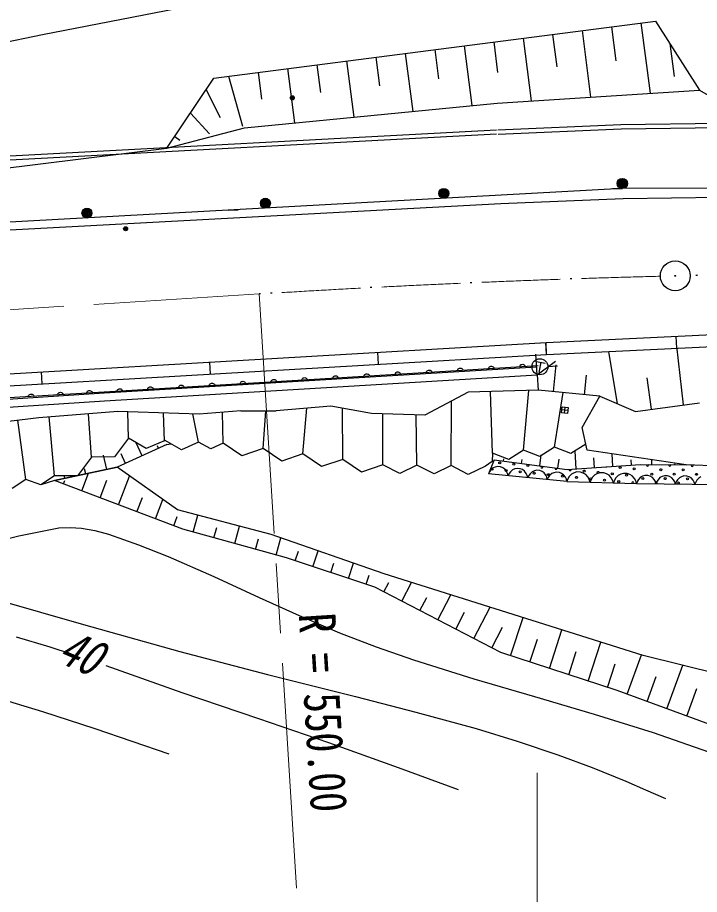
# Model space of a CAD drawing. Units: millimetres, scale not verified. Extents: x 40000 to 680000, y 20000 to 380000.
# Drawn here: x 232576 to 266672, y 244588 to 288454 of the extents above; entities that cross this region are included whole.
import ezdxf
from ezdxf.enums import TextEntityAlignment as Align

# ---------------------------------------------------------------- set-up
doc = ezdxf.new("R2010")
doc.units = ezdxf.units.MM
doc.header["$LTSCALE"] = 1000
doc.linetypes.add('CHAIN', pattern=[18.5, 12, -1.5, 3.5, -1.5])
for name, color, linetype, lineweight in [('M-BGD', 7, 'Continuous', 25), ('M-BMK', 2, 'CHAIN', 13), ('M-BMK-HTXT', 7, 'Continuous', 13), ('M-BMK-SRVR', 3, 'Continuous', 25)]:
    doc.layers.add(name, color=color, linetype=linetype, lineweight=lineweight)
doc.styles.add('ＭＳ ゴシック', font='')
doc.styles.get('ＭＳ ゴシック').set_extended_font_data('MS Gothic')

msp = doc.modelspace()

# ---------------------------------------------------------------- linework, layer by layer
at = {"layer": 'M-BGD'}
for p, q in [((233819, 287609), (263953, 293475)), ((242394, 285429), (264482, 288277)), ((264482, 288277), (266668, 284820)), ((260801, 287802), (261230, 284474)), ((262273, 287992), (262494, 286280)), ((263746, 288182), (264199, 284663)), ((199769, 280503), (233819, 287609)), ((257856, 287423), (258260, 284284)), ((259328, 287612), (259537, 285996)), ((254911, 287043), (255296, 284052)), ((256383, 287233), (256579, 285711)), ((265196, 287147), (265409, 285498)), ((250493, 286473), (250677, 285045)), ((251965, 286663), (252340, 283762)), ((253438, 286853), (253628, 285380)), ((247548, 286094), (247726, 284710)), ((249020, 286284), (249383, 283472)), ((244603, 285714), (244775, 284375)), ((246075, 285904), (246426, 283181)), ((240044, 281913), (242394, 285429)), ((243130, 285524), (243824, 283024)), ((242002, 284843), (242710, 283460)), ((256551, 284175), (266668, 284820)), ((266668, 284820), (269546, 283188)), ((243917, 282935), (256551, 284175)), ((241219, 283671), (242177, 282637)), ((262746, 283079), (256591, 282824)), ((268154, 283156), (262746, 283079)), ((262752, 282879), (268158, 282956)), ((256520, 282814), (226529, 281214)), ((256531, 282614), (226542, 281015)), ((240044, 281913), (243917, 282935)), ((240436, 282499), (240695, 282326)), ((256599, 282624), (262752, 282879)), ((226588, 280254), (240044, 281913)), ((262820, 279904), (227142, 277934)), ((262320, 279903), (262820, 279904)), ((268376, 279915), (262820, 279904)), ((268223, 279456), (262849, 279380)), ((256744, 279127), (226755, 277528)), ((262849, 279380), (256744, 279127)), ((243109, 278815), (243608, 278843)), ((258999, 272200), (272022, 272835)), ((265542, 271918), (265512, 272517)), ((225372, 270243), (258999, 272200)), ((259031, 271600), (258997, 272199)), ((259031, 271600), (259002, 272200)), ((259031, 271600), (272052, 272236)), ((265873, 269078), (265537, 272018)), ((225407, 269644), (259031, 271600)), ((250625, 271111), (250591, 271710)), ((258554, 270586), (258492, 271619)), ((262578, 269132), (262147, 271752)), ((242219, 270622), (242185, 271221)), ((257759, 271093), (257793, 271105)), ((257793, 271105), (257840, 271108)), ((257840, 271108), (257875, 271100)), ((257875, 271100), (257909, 271084)), ((258532, 271253), (258949, 271167)), ((258554, 270586), (259472, 271269)), ((258741, 271210), (258636, 270700)), ((233813, 270133), (233778, 270732)), ((236900, 269681), (258530, 270985)), ((236900, 269681), (258530, 270985)), ((258603, 271030), (247695, 270361)), ((258603, 271030), (247695, 270361)), ((251451, 270626), (251467, 270656)), ((251467, 270656), (251493, 270691)), ((251493, 270691), (251525, 270711)), ((251525, 270711), (251560, 270723)), ((251560, 270723), (251606, 270726)), ((251606, 270726), (251642, 270718)), ((251642, 270718), (251676, 270702)), ((251676, 270702), (251707, 270671)), ((251707, 270671), (251727, 270643)), ((252999, 270686), (253009, 270721)), ((253009, 270721), (253025, 270752)), ((253025, 270752), (253052, 270786)), ((253052, 270786), (253083, 270806)), ((253083, 270806), (253118, 270819)), ((253118, 270819), (253164, 270822)), ((253164, 270822), (253200, 270813)), ((253200, 270813), (253234, 270797)), ((253234, 270797), (253266, 270766)), ((253266, 270766), (253285, 270738)), ((253285, 270738), (253299, 270704)), ((254558, 270782), (254567, 270817)), ((254567, 270817), (254584, 270847)), ((254584, 270847), (254610, 270882)), ((254610, 270882), (254642, 270902)), ((254642, 270902), (254676, 270914)), ((254676, 270914), (254723, 270917)), ((254723, 270917), (254759, 270909)), ((254759, 270909), (254793, 270893)), ((254793, 270893), (254824, 270862)), ((254824, 270862), (254844, 270834)), ((254844, 270834), (254857, 270800)), ((256116, 270877), (256126, 270912)), ((256126, 270912), (256142, 270943)), ((256142, 270943), (256168, 270977)), ((256168, 270977), (256200, 270997)), ((256200, 270997), (256235, 271010)), ((256235, 271010), (256281, 271013)), ((256281, 271013), (256317, 271004)), ((256317, 271004), (256351, 270988)), ((256351, 270988), (256382, 270957)), ((256382, 270957), (256402, 270929)), ((256402, 270929), (256415, 270895)), ((257674, 270973), (257684, 271008)), ((257684, 271008), (257700, 271038)), ((257700, 271038), (257727, 271073)), ((257727, 271073), (257759, 271093)), ((257909, 271084), (257941, 271053)), ((257941, 271053), (257960, 271025)), ((257960, 271025), (257974, 270991)), ((259070, 271003), (259569, 271026)), ((259374, 269742), (259507, 271075)), ((247695, 270361), (236912, 269714)), ((247695, 270361), (236912, 269714)), ((236925, 269282), (258554, 270586)), ((243720, 270186), (243747, 270221)), ((243747, 270221), (243778, 270241)), ((243778, 270241), (243813, 270253)), ((243813, 270253), (243859, 270256)), ((243859, 270256), (243895, 270248)), ((243895, 270248), (243929, 270232)), ((243929, 270232), (243960, 270201)), ((245234, 270213), (245244, 270249)), ((245244, 270249), (245260, 270279)), ((245260, 270279), (245287, 270313)), ((245287, 270313), (245319, 270333)), ((245319, 270333), (245353, 270346)), ((245353, 270346), (245400, 270349)), ((245400, 270349), (245436, 270340)), ((245436, 270340), (245470, 270324)), ((245470, 270324), (245501, 270293)), ((245501, 270293), (245520, 270265)), ((245520, 270265), (245534, 270231)), ((246775, 270306), (246785, 270341)), ((246785, 270341), (246801, 270371)), ((246801, 270371), (246827, 270406)), ((246827, 270406), (246859, 270426)), ((246859, 270426), (246894, 270438)), ((246894, 270438), (246940, 270441)), ((246940, 270441), (246976, 270433)), ((246976, 270433), (247010, 270417)), ((247010, 270417), (247041, 270386)), ((247041, 270386), (247061, 270358)), ((247061, 270358), (247074, 270324)), ((248324, 270400), (248334, 270435)), ((248334, 270435), (248350, 270465)), ((248350, 270465), (248377, 270500)), ((248377, 270500), (248408, 270520)), ((248408, 270520), (248443, 270532)), ((248443, 270532), (248489, 270535)), ((248489, 270535), (248525, 270527)), ((248525, 270527), (248559, 270511)), ((248559, 270511), (248590, 270480)), ((248590, 270480), (248610, 270452)), ((248610, 270452), (248623, 270418)), ((249882, 270495), (249892, 270530)), ((249892, 270530), (249908, 270561)), ((249908, 270561), (249935, 270595)), ((249935, 270595), (249967, 270615)), ((249967, 270615), (250001, 270628)), ((250001, 270628), (250048, 270631)), ((250048, 270631), (250084, 270622)), ((250084, 270622), (250118, 270607)), ((250118, 270607), (250149, 270575)), ((250149, 270575), (250169, 270547)), ((250169, 270547), (250182, 270514)), ((251441, 270591), (251451, 270626)), ((251727, 270643), (251740, 270609)), ((258554, 270586), (258602, 269819)), ((260917, 269587), (261016, 270567)), ((264269, 268862), (264057, 270434)), ((236082, 269760), (236114, 269780)), ((236114, 269780), (236149, 269793)), ((236149, 269793), (236195, 269796)), ((236195, 269796), (236231, 269787)), ((236231, 269787), (236265, 269771)), ((237532, 269751), (237542, 269786)), ((237542, 269786), (237559, 269816)), ((237559, 269816), (237585, 269851)), ((237585, 269851), (237617, 269871)), ((237617, 269871), (237651, 269883)), ((237651, 269883), (237698, 269886)), ((237698, 269886), (237734, 269878)), ((237734, 269878), (237768, 269862)), ((237768, 269862), (237799, 269831)), ((237799, 269831), (237819, 269803)), ((237819, 269803), (237832, 269769)), ((239073, 269843), (239083, 269878)), ((239083, 269878), (239099, 269909)), ((239099, 269909), (239125, 269943)), ((239125, 269943), (239157, 269963)), ((239157, 269963), (239192, 269976)), ((239192, 269976), (239238, 269979)), ((239238, 269979), (239274, 269970)), ((239274, 269970), (239308, 269954)), ((239308, 269954), (239339, 269923)), ((239339, 269923), (239359, 269895)), ((239359, 269895), (239372, 269861)), ((240613, 269936), (240623, 269971)), ((240623, 269971), (240639, 270001)), ((240639, 270001), (240666, 270036)), ((240666, 270036), (240698, 270056)), ((240698, 270056), (240732, 270068)), ((240732, 270068), (240779, 270071)), ((240779, 270071), (240814, 270063)), ((240814, 270063), (240848, 270047)), ((240848, 270047), (240880, 270016)), ((240880, 270016), (240899, 269988)), ((240899, 269988), (240913, 269954)), ((242154, 270028), (242163, 270063)), ((242163, 270063), (242180, 270094)), ((242180, 270094), (242206, 270128)), ((242206, 270128), (242238, 270148)), ((242238, 270148), (242273, 270161)), ((242273, 270161), (242319, 270164)), ((242319, 270164), (242355, 270155)), ((242355, 270155), (242389, 270139)), ((242389, 270139), (242420, 270108)), ((242420, 270108), (242440, 270080)), ((242440, 270080), (242453, 270046)), ((243694, 270121), (243704, 270156)), ((243704, 270156), (243720, 270186)), ((243960, 270201), (243980, 270173)), ((243980, 270173), (243993, 270139)), ((258602, 269819), (255106, 269717)), ((257878, 266814), (258136, 269805)), ((261689, 269510), (258602, 269819)), ((236912, 269714), (225195, 269005)), ((236912, 269714), (225195, 269005)), ((225451, 268938), (236900, 269681)), ((225451, 268938), (236900, 269681)), ((233101, 269483), (233110, 269518)), ((233110, 269518), (233127, 269549)), ((233127, 269549), (233153, 269583)), ((233153, 269583), (233185, 269603)), ((233185, 269603), (233220, 269616)), ((233220, 269616), (233266, 269619)), ((233266, 269619), (233302, 269610)), ((233302, 269610), (233336, 269594)), ((233336, 269594), (233367, 269563)), ((233367, 269563), (233387, 269535)), ((233387, 269535), (233400, 269501)), ((234565, 269572), (234575, 269607)), ((234575, 269607), (234591, 269637)), ((234591, 269637), (234618, 269672)), ((234618, 269672), (234650, 269692)), ((234650, 269692), (234684, 269704)), ((234684, 269704), (234731, 269707)), ((234731, 269707), (234766, 269699)), ((234766, 269699), (234800, 269683)), ((234800, 269683), (234832, 269652)), ((234832, 269652), (234851, 269624)), ((234851, 269624), (234865, 269590)), ((236030, 269660), (236040, 269695)), ((236040, 269695), (236056, 269726)), ((236056, 269726), (236082, 269760)), ((236265, 269771), (236296, 269740)), ((236296, 269740), (236316, 269712)), ((236316, 269712), (236329, 269678)), ((255106, 269717), (252934, 268568)), ((256325, 266664), (256228, 269749)), ((259430, 266965), (259862, 269693)), ((260810, 267939), (261689, 269510)), ((261689, 269510), (263467, 268753)), ((225492, 268540), (236925, 269282)), ((248235, 269020), (245501, 268774)), ((246849, 266625), (247044, 268913)), ((250278, 268641), (248235, 269020)), ((248843, 266352), (248822, 268911)), ((254260, 266039), (254272, 269276)), ((259775, 268682), (259813, 268980)), ((259813, 268980), (260111, 268941)), ((259924, 268663), (259962, 268961)), ((260111, 268941), (260073, 268644)), ((263467, 268753), (266675, 269186)), ((237583, 268740), (233636, 268438)), ((234421, 265524), (234158, 268478)), ((236271, 266466), (236119, 268628)), ((241664, 268616), (237583, 268740)), ((238122, 267408), (238089, 268724)), ((239928, 267280), (239873, 268671)), ((241632, 267208), (241349, 268626)), ((243733, 268773), (241664, 268616)), ((242860, 267170), (242828, 268704)), ((243733, 268773), (245501, 268774)), ((244854, 266897), (244991, 268774)), ((252934, 268568), (250278, 268641)), ((250837, 266080), (250847, 268625)), ((252548, 266059), (252513, 268580)), ((260073, 268644), (259775, 268682)), ((260092, 268793), (259794, 268831)), ((233636, 268438), (231333, 268159)), ((232986, 265344), (232590, 268312)), ((261058, 266818), (260810, 267939)), ((238122, 267408), (237432, 266475)), ((239011, 266892), (238122, 267408)), ((238802, 266525), (238505, 267178)), ((239957, 267293), (239011, 266892)), ((239928, 267280), (239957, 267293)), ((240774, 266832), (239957, 267293)), ((241632, 267208), (240774, 266832)), ((242237, 266882), (241632, 267208)), ((242860, 267170), (242237, 266882)), ((243789, 266535), (242860, 267170)), ((240048, 267090), (237556, 265960)), ((240048, 267090), (237556, 265960)), ((239632, 266901), (239573, 267032)), ((240048, 267090), (240248, 267129)), ((244854, 266897), (243789, 266535)), ((245783, 266262), (244854, 266897)), ((257878, 266814), (257139, 266351)), ((258692, 266501), (257878, 266814)), ((259430, 266965), (258692, 266501)), ((260244, 266652), (259430, 266965)), ((260983, 267115), (260244, 266652)), ((260510, 265875), (260451, 266755)), ((266005, 266086), (261058, 266818)), ((236271, 266466), (235582, 265533)), ((237432, 266475), (236271, 266466)), ((237033, 265850), (236882, 266565)), ((237971, 266148), (237756, 266623)), ((246849, 266625), (245783, 266262)), ((247778, 265990), (246849, 266625)), ((248843, 266352), (247778, 265990)), ((249772, 265717), (248843, 266352)), ((256414, 266334), (256124, 265624)), ((256325, 266664), (256309, 266253)), ((257139, 266351), (256325, 266664)), ((256414, 266334), (260051, 265844)), ((256868, 266272), (256883, 266383)), ((257778, 266150), (257804, 266348)), ((258687, 266027), (258761, 266578)), ((259596, 265905), (259658, 266368)), ((261429, 265936), (261395, 266437)), ((262348, 265998), (262305, 266634)), ((263266, 266059), (263249, 266321)), ((264296, 266089), (264296, 266339)), ((234416, 265299), (237556, 265960)), ((237556, 265960), (234416, 265299)), ((235986, 265629), (235932, 265887)), ((240578, 263830), (237556, 265960)), ((250837, 266080), (249772, 265717)), ((251688, 265642), (250837, 266080)), ((252548, 266059), (251688, 265642)), ((253399, 265621), (252548, 266059)), ((254260, 266039), (253399, 265621)), ((255110, 265601), (254260, 266039)), ((255971, 266018), (255110, 265601)), ((256309, 266253), (255971, 266018)), ((256346, 265921), (256240, 265823)), ((256459, 265970), (256346, 265921)), ((256578, 265995), (256459, 265970)), ((256730, 265981), (256578, 265995)), ((256841, 265933), (256730, 265981)), ((256943, 265864), (256841, 265933)), ((257028, 265747), (256943, 265864)), ((257439, 265876), (257325, 265827)), ((257557, 265901), (257439, 265876)), ((257709, 265887), (257557, 265901)), ((257821, 265839), (257709, 265887)), ((257923, 265770), (257821, 265839)), ((260051, 265844), (263726, 266090)), ((263726, 266090), (266005, 266086)), ((265435, 266087), (265435, 266137)), ((270441, 265875), (266005, 266086)), ((234421, 265524), (233749, 265075)), ((235582, 265533), (234421, 265524)), ((234940, 265409), (234910, 265552)), ((235794, 264775), (236131, 265660)), ((237631, 264076), (238180, 265520)), ((256174, 265733), (256124, 265624)), ((260043, 265247), (256124, 265624)), ((256240, 265823), (256174, 265733)), ((257078, 265646), (257028, 265747)), ((257104, 265530), (257078, 265646)), ((257154, 265638), (257104, 265530)), ((257219, 265729), (257154, 265638)), ((257325, 265827), (257219, 265729)), ((258008, 265653), (257923, 265770)), ((258058, 265552), (258008, 265653)), ((258084, 265435), (258058, 265552)), ((258134, 265544), (258084, 265435)), ((258199, 265634), (258134, 265544)), ((258305, 265733), (258199, 265634)), ((258418, 265781), (258305, 265733)), ((258537, 265807), (258418, 265781)), ((258689, 265792), (258537, 265807)), ((258800, 265745), (258689, 265792)), ((258902, 265675), (258800, 265745)), ((258988, 265559), (258902, 265675)), ((259037, 265457), (258988, 265559)), ((259063, 265341), (259037, 265457)), ((259113, 265450), (259063, 265341)), ((259179, 265540), (259113, 265450)), ((259284, 265639), (259179, 265540)), ((259398, 265687), (259284, 265639)), ((259516, 265713), (259398, 265687)), ((259668, 265698), (259516, 265713)), ((259780, 265650), (259668, 265698)), ((259882, 265581), (259780, 265650)), ((259967, 265464), (259882, 265581)), ((260017, 265363), (259967, 265464)), ((260163, 265491), (260093, 265379)), ((260280, 265615), (260163, 265491)), ((260410, 265681), (260280, 265615)), ((260548, 265721), (260410, 265681)), ((260728, 265715), (260548, 265721)), ((260863, 265668), (260728, 265715)), ((260989, 265594), (260863, 265668)), ((261099, 265463), (260989, 265594)), ((261165, 265348), (261099, 265463)), ((261325, 265456), (261255, 265345)), ((261442, 265581), (261325, 265456)), ((261572, 265647), (261442, 265581)), ((261710, 265686), (261572, 265647)), ((261890, 265681), (261710, 265686)), ((262026, 265633), (261890, 265681)), ((262151, 265560), (262026, 265633)), ((262261, 265429), (262151, 265560)), ((262327, 265313), (262261, 265429)), ((262487, 265422), (262417, 265311)), ((262605, 265546), (262487, 265422)), ((262734, 265612), (262605, 265546)), ((262872, 265652), (262734, 265612)), ((263052, 265647), (262872, 265652)), ((263188, 265599), (263052, 265647)), ((263313, 265525), (263188, 265599)), ((263423, 265394), (263313, 265525)), ((263489, 265279), (263423, 265394)), ((263723, 265455), (263626, 265349)), ((263830, 265512), (263723, 265455)), ((263945, 265547), (263830, 265512)), ((264096, 265545), (263945, 265547)), ((264210, 265507), (264096, 265545)), ((264316, 265447), (264210, 265507)), ((264409, 265339), (264316, 265447)), ((264695, 265443), (264599, 265337)), ((264803, 265500), (264695, 265443)), ((264918, 265535), (264803, 265500)), ((265068, 265533), (264918, 265535)), ((265182, 265495), (265068, 265533)), ((265288, 265435), (265182, 265495)), ((265382, 265327), (265288, 265435)), ((265668, 265430), (265571, 265324)), ((265775, 265487), (265668, 265430)), ((265890, 265522), (265775, 265487)), ((266041, 265520), (265890, 265522)), ((266155, 265482), (266041, 265520)), ((266261, 265422), (266155, 265482)), ((266354, 265314), (266261, 265422)), ((266640, 265418), (266544, 265312)), ((266748, 265474), (266640, 265418)), ((232986, 265344), (232313, 264896)), ((233749, 265075), (232986, 265344)), ((234416, 265299), (233749, 265075)), ((240845, 262854), (234416, 265299)), ((234876, 265124), (234943, 265301)), ((236712, 264426), (237049, 265310)), ((260043, 265247), (260017, 265363)), ((260093, 265379), (260043, 265247)), ((260043, 265247), (263529, 265144)), ((261205, 265213), (261165, 265348)), ((261255, 265345), (261205, 265213)), ((262367, 265178), (262327, 265313)), ((262417, 265311), (262367, 265178)), ((263529, 265144), (263489, 265279)), ((263569, 265255), (263529, 265144)), ((263529, 265144), (268391, 265081)), ((263626, 265349), (263569, 265255)), ((264466, 265244), (264409, 265339)), ((264501, 265131), (264466, 265244)), ((264542, 265243), (264501, 265131)), ((264599, 265337), (264542, 265243)), ((265439, 265231), (265382, 265327)), ((265474, 265119), (265439, 265231)), ((265514, 265230), (265474, 265119)), ((265571, 265324), (265514, 265230)), ((266411, 265219), (266354, 265314)), ((266446, 265106), (266411, 265219)), ((266487, 265218), (266446, 265106)), ((266544, 265312), (266487, 265218)), ((238549, 263727), (238825, 264452)), ((239468, 263378), (239838, 264352)), ((245263, 262598), (240578, 263830)), ((240386, 263028), (240563, 263493)), ((241363, 262710), (241599, 263562)), ((232647, 262520), (234641, 262931)), ((234641, 262931), (235201, 262951)), ((235201, 262951), (235770, 262911)), ((235770, 262911), (236447, 262790)), ((236447, 262790), (237120, 262608)), ((246023, 261419), (240845, 262854)), ((242398, 262423), (242542, 262942)), ((243434, 262137), (243677, 263015)), ((230656, 262047), (232647, 262520)), ((237120, 262608), (238627, 262074)), ((244469, 261850), (244618, 262385)), ((250913, 260629), (245263, 262598)), ((245505, 261563), (245745, 262430)), ((238627, 262074), (240105, 261486)), ((240105, 261486), (242389, 260493)), ((246465, 261274), (246625, 261761)), ((247349, 260982), (247612, 261780)), ((250443, 259963), (246023, 261419)), ((248233, 260691), (248388, 261160)), ((249117, 260400), (249370, 261167)), ((263857, 256545), (250913, 260629)), ((242389, 260493), (244652, 259444)), ((250001, 260108), (250150, 260560)), ((250893, 259729), (251136, 260196)), ((251793, 259261), (252280, 260198)), ((256741, 256688), (250443, 259963)), ((231084, 259455), (235881, 258088)), ((244652, 259444), (246655, 258535)), ((252693, 258793), (253034, 259450)), ((253592, 258326), (254244, 259578)), ((255392, 257390), (256207, 258959)), ((246655, 258535), (248677, 257682)), ((254492, 257858), (254932, 258704)), ((257226, 256530), (257849, 258441)), ((235881, 258088), (240693, 256741)), ((256291, 256922), (256830, 257958)), ((248677, 257682), (250510, 256974)), ((259166, 255897), (259795, 257827)), ((232514, 257474), (234190, 256977)), ((258196, 256214), (258572, 257366)), ((261105, 255264), (261741, 257213)), ((234190, 256977), (234638, 256833)), ((234638, 256833), (235085, 256688)), ((240693, 256741), (245071, 255587)), ((250510, 256974), (252375, 256319)), ((262560, 254790), (256741, 256688)), ((260135, 255581), (260515, 256744)), ((252375, 256319), (255389, 255376)), ((263057, 254607), (263777, 256571)), ((269724, 255088), (263857, 256545)), ((236986, 256039), (240792, 254684)), ((262075, 254948), (262458, 256123)), ((265044, 253878), (265841, 256053)), ((245071, 255587), (249475, 254488)), ((255389, 255376), (258431, 254486)), ((264050, 254243), (264505, 255483)), ((266038, 253514), (266540, 254883)), ((231201, 254533), (233822, 253742)), ((240792, 254684), (244623, 253383)), ((249475, 254488), (252497, 253714)), ((258431, 254486), (261404, 253613)), ((268522, 252603), (262560, 254790)), ((233822, 253742), (236438, 252890)), ((252497, 253714), (255504, 252882)), ((261404, 253613), (264357, 252683)), ((244623, 253383), (248122, 252190)), ((236438, 252890), (238287, 252263)), ((255504, 252882), (257559, 252256)), ((264357, 252683), (267119, 251717)), ((238287, 252263), (240134, 251628)), ((257559, 252256), (259596, 251573)), ((248122, 252190), (251602, 250939)), ((259596, 251573), (261300, 250941)), ((251602, 250939), (253103, 250386)), ((261300, 250941), (262991, 250249)), ((253103, 250386), (254602, 249830)), ((262991, 250249), (263981, 249821)), ((263981, 249821), (264967, 249385))]:
    msp.add_line(p, q, dxfattribs=at)
for centre, radius in [((246314, 284437), 100), ((246314, 284437), 87.5), ((246314, 284437), 75), ((246314, 284437), 62.5), ((246314, 284437), 50), ((246314, 284437), 37.5), ((246314, 284438), 25), ((246314, 284437), 12.5), ((262806, 280152), 249), ((262820, 280153), 249), ((262806, 280152), 220), ((262820, 280153), 220), ((262806, 280152), 191), ((262820, 280153), 191), ((262806, 280152), 161), ((262820, 280153), 161), ((253887, 279660), 249), ((253887, 279660), 220), ((262806, 280152), 132), ((262820, 280153), 132), ((262806, 280152), 97.5), ((262820, 280153), 97.5), ((262806, 280152), 67.5), ((262820, 280153), 67.5), ((262806, 280152), 38.7), ((262820, 280153), 38.7), ((262806, 280152), 7.5), ((262820, 280153), 7.5), ((253887, 279660), 191), ((253887, 279660), 161), ((253887, 279660), 132), ((253887, 279660), 97.5), ((253887, 279660), 67.5), ((253887, 279660), 38.7), ((253887, 279660), 7.5), ((244967, 279167), 249), ((244967, 279167), 220), ((244967, 279167), 191), ((244967, 279167), 161), ((244967, 279167), 132), ((244967, 279167), 97.5), ((244967, 279167), 67.5), ((244967, 279167), 38.7), ((244967, 279167), 7.5), ((236048, 278675), 249), ((236048, 278675), 220), ((236048, 278675), 191), ((236048, 278675), 161), ((236048, 278675), 132), ((236048, 278675), 97.5), ((236048, 278675), 67.5), ((236048, 278675), 38.7), ((236048, 278675), 7.5), ((237981, 277888), 100), ((237981, 277888), 87.5), ((237981, 277888), 75), ((237981, 277888), 62.5), ((237981, 277888), 50), ((237981, 277888), 37.5), ((237981, 277889), 25), ((237981, 277888), 12.5), ((265462, 275533), 22.5), ((258695, 270986), 398), ((256298, 265858), 49.8), ((256684, 266176), 49.8), ((257002, 265790), 49.8), ((257388, 266108), 49.8), ((258092, 266041), 49.8), ((262701, 265953), 49.8), ((263404, 265885), 49.8), ((264737, 265836), 49.8), ((265855, 265831), 49.8), ((257706, 265723), 49.8), ((258410, 265655), 49.8), ((259114, 265587), 49.8), ((259818, 265520), 49.8), ((260521, 265452), 49.8), ((260907, 265770), 49.8), ((261225, 265384), 49.8), ((261611, 265702), 49.8), ((262315, 265634), 49.8), ((263019, 265567), 49.8), ((263841, 265394), 49.8), ((264289, 265615), 49.8), ((264959, 265388), 49.8), ((265407, 265609), 49.8), ((266077, 265383), 49.8), ((266525, 265604), 49.8), ((261929, 265316), 49.8), ((262633, 265249), 49.8)]:
    msp.add_circle(centre, radius, dxfattribs=at)
for centre, radius, start, end in [((279033, -274300), 550000, 91.29877, 91.30731), ((279030, -274300), 550000, 92.47372, 92.48227), ((279030, -274300), 550000, 91.95285, 91.9614), ((279030, -274300), 550000, 93.57526, 93.58282), ((279030, -274300), 550000, 93.51547, 93.52402), ((279030, -274300), 550000, 92.9946, 93.00314), ((258796, 265973), 49.8, 120.2528, 44.4104), ((259499, 265905), 49.8, 157.8743, 6.7889), ((260203, 265838), 49.8, 164.8009, 22.8546), ((261997, 266020), 49.8, 252.4173, 295.2382), ((264068, 266063), 49.8, 148.7235, 31.0905), ((265186, 266058), 49.8, 143.6693, 36.1447), ((266304, 266052), 49.8, 154.4172, 20.1412), ((263337, 265181), 49.8, 318.9039, 217.7118), ((264510, 265167), 49.8, 313.7462, 224.7809), ((265628, 265161), 49.8, 296.0779, 242.4492)]:
    msp.add_arc(centre, radius, start, end, dxfattribs=at)
at = {"layer": 'M-BMK'}
for p, q in [((217921, 272951), (244660, 274625)), ((244660, 274625), (246521, 244903))]:
    msp.add_line(p, q, dxfattribs=at)
for start, end in [(91.49176, 91.90161), (92.53351, 92.94336), (92.01263, 92.42249), (93.05438, 93.46423)]:
    msp.add_arc((279030, -274300), 550000, start, end, dxfattribs=at)
at = {"layer": 'M-BMK-HTXT'}
msp.add_line((258554, 231762), (258554, 250670), dxfattribs=at)
at = {"layer": 'M-BMK-SRVR'}
msp.add_circle((265462, 275533), 746, dxfattribs=at)

# ---------------------------------------------------------------- texts
at = {"layer": 'M-BGD', "style": 'ＭＳ ゴシック', "width": 0.8}
msp.add_text('R = 550.00', height=1833, rotation=273.6, dxfattribs=at).set_placement((246084, 258576), align=Align.BOTTOM_LEFT)
at = {"layer": 'M-BGD', "style": 'ＭＳ ゴシック', "oblique": 15, "width": 0.8}
msp.add_text('40', height=1833, rotation=336.9, dxfattribs=at).set_placement((234241, 255753), align=Align.BOTTOM_LEFT)

doc.saveas('drawing.dxf')
